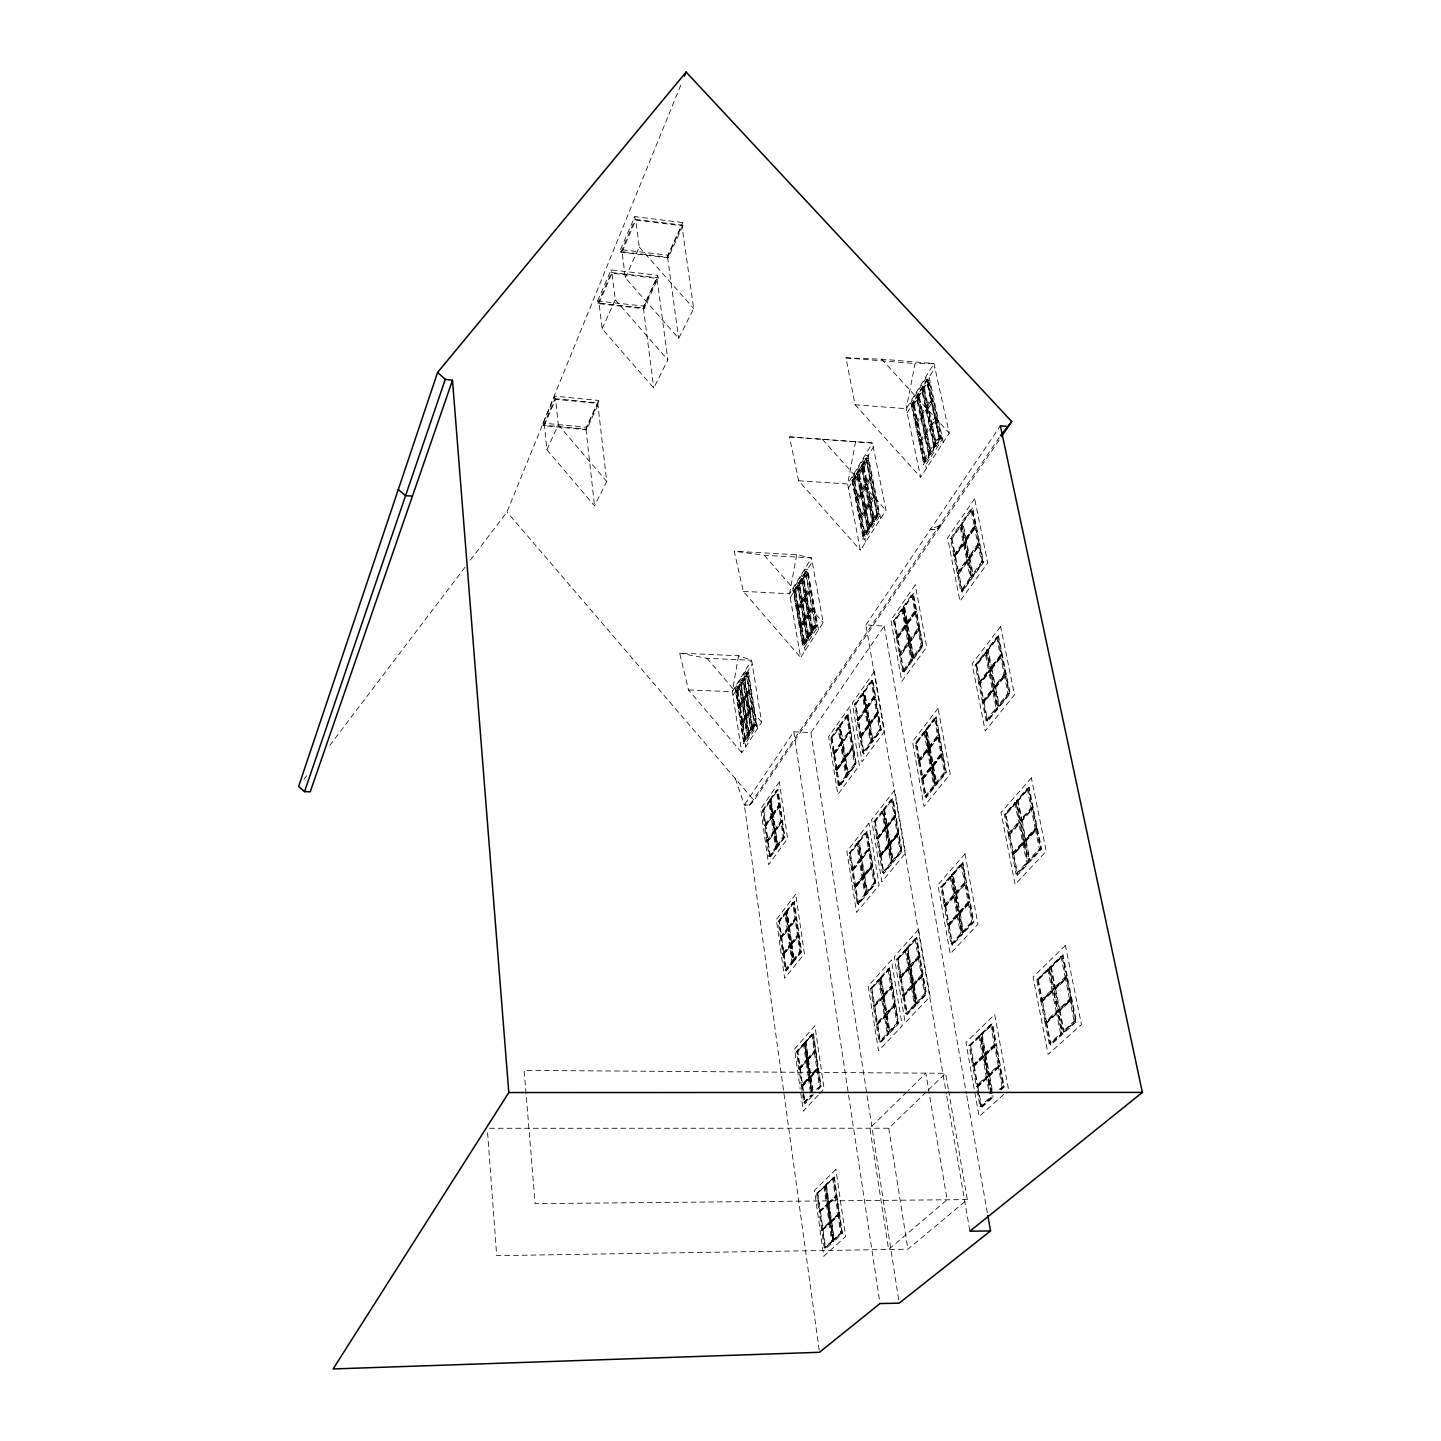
<?xml version="1.0" encoding="UTF-8"?>
<svg xmlns="http://www.w3.org/2000/svg" width="1441" height="1441" viewBox="0 0 1441 1441"><rect width="100%" height="100%" fill="white"/><g stroke="black" fill="none" stroke-linecap="round" stroke-linejoin="round"><path stroke-width="0.75" stroke-dasharray="5 3.75" d="M738.585 655.727L732.28 691.68L741.845 752.76L761.641 722.229L751.59 660.248L738.585 655.727L679.648 653.151L688.546 689.969L741.845 752.76M796.657 554.785L789.56 593.764L800.638 657.492L823.171 622.62L811.499 557.919L796.657 554.785L734.226 551.219L743.268 591.35L800.638 657.492M855.594 441.666L847.65 483.996L860.385 550.282L885.981 510.294L872.507 442.999L789.488 436.875L798.62 480.736L860.385 550.282M855.053 404.741L906.263 408.704L933.984 363.546L915.053 363.6L906.263 408.704L920.637 477.223L949.223 433.111L933.984 363.546L881.64 359.169L845.975 357.854L855.053 404.741L920.637 477.223M470.432 560.081L506.962 511.969L681.881 82.479M543.095 423.132L554.749 396.113L598.573 400.436L598.862 402.976L586.595 429.76L543.365 425.653L543.095 423.132L586.325 427.238L598.573 400.436M543.365 425.653L555.019 398.671L554.749 396.113M597.601 300.971L611.056 269.863L657.817 275.267L658.177 277.915L644.019 308.734L597.925 303.601L597.601 300.971L643.677 306.104L657.817 275.267M544.41 425.221L555.632 399.283L597.781 403.426L606.733 481.528L594.521 505.845L546.896 449.772L544.41 425.221L586.001 429.166L597.781 403.426M620.549 249.563L634.779 216.636L682.782 222.544L683.16 225.228L668.174 257.831L620.873 252.247L620.549 249.563L667.813 255.165L682.782 222.544M597.925 303.601L611.38 272.511L611.056 269.863M599.06 303.114L612.011 273.232L657.006 278.419L667.867 359.89L653.728 388.043L602.086 328.71L599.06 303.114L643.406 308.05L657.006 278.419M620.873 252.247L635.139 219.338L634.779 216.636M622.062 251.725L635.787 220.095L681.953 225.751L693.679 308.536L678.675 338.383L625.322 277.717L622.062 251.725L667.561 257.11L681.953 225.751M546.896 449.772L558.297 424.771L555.632 399.283M602.086 328.71L615.253 299.8L612.011 273.232M625.322 277.717L639.282 247.095L635.787 220.095M880.649 518.616L868.166 455.626L865.843 455.464L851.109 479.727L853.414 479.871L865.501 542.284M851.973 480.862L865.735 458.238L868.058 458.4L879.118 514.203L864.996 536.358L862.673 536.214L851.973 480.862L854.261 481.024L868.058 458.4M848.425 488.067L873.336 447.124M853.108 481.816L856.891 475.62L858.728 475.746L861.898 491.993L858.097 498.154L856.26 498.028L853.108 481.816L854.945 481.942L858.728 475.746M857.665 474.341L861.484 468.073L863.321 468.217L866.527 484.5L862.691 490.733L860.835 490.606L857.665 474.341L859.502 474.467L863.321 468.217M862.258 466.794L866.113 460.49L867.968 460.616L871.193 476.953L867.32 483.221L865.465 483.095L862.258 466.794L864.114 466.92L867.968 460.616M818.488 629.861L807.662 569.321L805.465 569.195L792.478 590.396L794.639 590.504L805.141 650.503M793.234 591.567L805.357 571.789L807.554 571.915L817.137 625.556L804.708 644.884L802.511 644.793L793.234 591.567L795.396 591.675L807.554 571.915M805.807 571.807L793.667 591.585L802.961 644.811L815.372 625.466M790.244 597.673L812.22 561.882M757.534 728.552L748.185 670.551L746.114 670.461L734.694 689.05L736.747 689.122L745.808 746.636M794.261 592.521L797.594 587.099L799.341 587.189L802.097 602.824L798.728 608.21L796.981 608.12L794.261 592.521L795.99 592.611L799.341 587.189M798.278 585.983L801.646 580.525L803.394 580.615L806.167 596.304L802.781 601.726L801.034 601.636L798.278 585.983L800.025 586.073L803.394 580.615M802.331 579.39L805.717 573.878L807.482 573.986L810.274 589.693L806.87 595.169L805.105 595.079L802.331 579.39L804.078 579.498L807.482 573.986M943.279 442.297L929.139 377.182L926.707 376.984L910.28 403.696L912.675 403.876L926.347 468.415M735.36 690.221L746.024 672.893L748.095 672.983L756.363 724.391L745.447 741.304L743.376 741.232L735.36 690.221L737.396 690.311L748.095 672.983M911.252 404.831L926.581 379.902L929.013 380.1L941.531 437.794L925.77 462.237L923.339 462.057L911.252 404.831L913.648 405.011L929.013 380.1M732.875 695.427L752.202 664.049M907.128 412.901L934.921 367.797M736.279 691.194L739.215 686.438L740.854 686.492L743.25 701.497L740.296 706.216L738.639 706.162L736.279 691.194L737.918 691.248L740.854 686.492M739.827 685.448L742.781 680.656L744.421 680.728L746.834 695.769L743.844 700.524L742.205 700.452L739.827 685.448L741.467 685.52L744.421 680.728M743.376 679.684L746.366 674.838L748.023 674.91L750.437 689.987L747.447 694.778L745.79 694.724L743.376 679.684L745.033 679.738L748.023 674.91M912.495 405.768L916.71 398.941L918.638 399.103L922.222 415.891L917.971 422.681L916.044 422.537L912.495 405.768L914.423 405.912L918.638 399.103M917.575 397.536L921.826 390.655L923.753 390.799L927.374 407.641L923.087 414.504L921.159 414.342L917.575 397.536L919.502 397.698L923.753 390.799M922.69 389.232L926.977 382.279L928.923 382.423L932.579 399.319L928.256 406.236L926.311 406.092L922.69 389.232L924.636 389.376L928.923 382.423M856.26 498.028L860.061 491.867L856.891 475.62M860.835 490.606L864.672 484.392L861.484 468.073M865.465 483.095L869.337 476.827L871.193 476.953M856.548 499.595L860.367 493.434L862.204 493.561L865.411 509.952L861.574 516.076L859.719 515.95L856.548 499.595L858.404 499.721L862.204 493.561M864.978 485.959L861.142 492.174L864.348 508.583L866.203 508.691L870.076 502.513L866.834 486.085L864.978 485.959L868.202 502.405L864.348 508.583M865.771 484.68L869.644 478.412L871.517 478.538L874.777 495.02L870.868 501.252L869.013 501.126L865.771 484.68L867.626 484.806L871.517 478.538M866.203 508.691L862.997 492.3L866.834 486.085M796.981 608.12L800.349 602.752L797.594 587.099M801.034 601.636L804.42 596.196L801.646 580.525M805.105 595.079L808.527 589.603L810.274 589.693M797.251 609.633L800.602 604.247L802.349 604.337L805.141 620.098L801.754 625.448L800.007 625.358L797.251 609.633L798.998 609.723L802.349 604.337M801.304 603.149L804.69 597.709L806.438 597.799L809.248 613.614L805.825 619L804.078 618.91L801.304 603.149L803.051 603.239L806.438 597.799M805.375 596.592L808.797 591.116L810.544 591.224L813.39 607.057L809.95 612.497L808.185 612.407L805.375 596.592L807.14 596.682L810.544 591.224M738.639 706.162L741.593 701.425L739.215 686.438M742.205 700.452L745.177 695.697L742.781 680.656M745.79 694.724L748.78 689.915L750.437 689.987M916.044 422.537L920.277 415.747L916.71 398.941M921.159 414.342L925.428 407.497L921.826 390.655M926.311 406.092L930.634 399.175L926.977 382.279M738.873 707.603L741.827 702.884L743.466 702.938L745.88 718.05L742.89 722.734L741.25 722.68L738.873 707.603L740.512 707.657L743.466 702.938M742.421 701.911L745.411 697.156L747.068 697.21L749.482 712.358L746.492 717.078L744.835 717.024L742.421 701.911L744.078 701.965L747.068 697.21M746.024 696.165L749.014 691.374L750.671 691.446L753.121 706.63L750.095 711.386L748.437 711.332L746.024 696.165L747.681 696.237L750.671 691.446M916.386 424.14L920.619 417.368L922.564 417.512L926.185 434.462L921.898 441.198L919.97 441.072L916.386 424.14L918.313 424.302L922.564 417.512M921.501 415.963L925.788 409.118L927.734 409.28L931.39 426.266L927.067 433.075L925.122 432.93L921.501 415.963L923.429 416.125L927.734 409.28M930.994 400.796L926.671 407.713L930.328 424.717L932.273 424.861L936.632 417.998L932.939 400.958L930.994 400.796L934.687 417.854L930.328 424.717M859.719 515.95L863.555 509.844L860.367 493.434M869.013 501.126L872.904 494.893L874.777 495.02M860.025 517.535L863.861 511.411L865.717 511.537L868.941 528.072L865.086 534.143L863.213 534.035L860.025 517.535L861.88 517.643L865.717 511.537M868.527 503.99L864.654 510.15L867.878 526.704L869.734 526.83L873.642 520.687L870.382 504.098L868.527 503.99L871.769 520.579L867.878 526.704M869.319 502.711L873.228 496.479L875.101 496.605L878.38 513.23L874.453 519.426L872.58 519.3L869.319 502.711L871.175 502.837L875.101 496.605M932.273 424.861L928.616 407.857L932.939 400.958M869.734 526.83L866.509 510.276L870.382 504.098M800.007 625.358L803.376 620.008L800.602 604.247M804.078 618.91L807.482 613.524L804.69 597.709M808.185 612.407L811.625 606.985L813.39 607.057M800.259 626.871L803.646 621.539L805.393 621.629L808.203 637.516L804.798 642.812L803.033 642.74L800.259 626.871L802.007 626.961L805.393 621.629M804.348 620.441L807.753 615.055L809.518 615.127L812.346 631.068L808.905 636.418L807.14 636.346L804.348 620.441L806.095 620.513L809.518 615.127M808.455 613.938L811.895 608.498L813.661 608.588L816.507 624.565L813.048 629.969L811.283 629.879L808.455 613.938L810.22 614.028L813.661 608.588M741.25 722.68L744.222 717.978L741.827 702.884M744.835 717.024L747.825 712.304L745.411 697.156M748.437 711.332L751.445 706.558L753.121 706.63M919.97 441.072L924.239 434.317L920.619 417.368M925.122 432.93L929.427 426.122L925.788 409.118M741.485 724.121L744.439 719.437L746.096 719.509L748.527 734.73L745.519 739.359L743.862 739.305L741.485 724.121L743.124 724.175L746.096 719.509M745.051 718.483L748.059 713.763L749.716 713.817L752.148 729.074L749.14 733.757L747.483 733.703L745.051 718.483L746.708 718.537L749.716 713.817M748.672 712.791L751.698 708.035L753.355 708.089L755.823 723.4L752.778 728.119L751.103 728.065L748.672 712.791L750.329 712.845L753.355 708.089M920.313 442.693L924.582 435.957L926.527 436.101L930.184 453.213L925.861 459.895L923.915 459.769L920.313 442.693L922.24 442.837L926.527 436.101M925.464 434.57L929.787 427.761L931.733 427.905L935.425 445.071L931.066 451.826L929.121 451.681L925.464 434.57L927.41 434.714L931.733 427.905M930.67 426.356L935.029 419.493L936.992 419.637L940.721 436.839L936.326 443.666L934.362 443.522L930.67 426.356L932.633 426.5L936.992 419.637M863.213 534.035L867.086 527.964L863.861 511.411M872.58 519.3L876.506 513.122L878.38 513.23M862.673 536.214L876.758 514.059L865.735 458.238M877.659 515.266L862.565 538.988L864.888 539.132L880.019 515.41L877.659 515.266L865.843 455.464M803.033 642.74L806.438 637.426L803.646 621.539M807.14 636.346L810.562 630.978L807.753 615.055M811.283 629.879L814.741 624.493L816.507 624.565M802.511 644.793L814.922 625.448L805.357 571.789M815.714 626.691L802.421 647.369L804.618 647.477L817.93 626.799L815.714 626.691L805.465 569.195M743.862 739.305L746.852 734.658L744.439 719.437M747.483 733.703L750.491 729.02L748.059 713.763M751.103 728.065L754.147 723.328L755.823 723.4M923.915 459.769L928.238 453.068L924.582 435.957M929.121 451.681L933.462 444.927L929.787 427.761M934.362 443.522L938.757 436.695L935.029 419.493M743.376 741.232L754.273 724.319L746.024 672.893M923.339 462.057L939.082 437.614L926.581 379.902M754.958 725.543L743.286 743.664L745.357 743.736L757.065 725.616L754.958 725.543L746.114 670.461M940.09 438.821L923.231 464.975L925.662 465.137L942.558 439.001L940.09 438.821L926.707 376.984M819.172 1350.055L744.349 804.943L793.757 731.776L810.923 732.64L884.216 626.096L865.897 624.926L946.377 1094.025M865.897 624.926L1000.36 425.797M735.45 778.788L744.349 804.943L749.518 805.087L999.225 437.452M999.189 439.955L753.931 800.548L749.482 805.141L744.349 804.943M762.469 810.4L768.846 801.178L770.124 801.232L772.25 816.128L765.819 825.261L764.559 825.225L762.469 810.4L763.73 810.454L770.124 801.232M769.926 799.611L776.411 790.244L777.69 790.298L779.869 805.267L773.331 814.561L772.07 814.507L769.926 799.611L771.205 799.665L777.69 790.298M893.456 621.035L901.778 608.985L903.201 609.075L906.155 625.394L897.761 637.354L896.338 637.264L893.456 621.035L894.861 621.125L903.201 609.075M903.201 606.931L911.703 594.647L913.144 594.755L916.152 611.146L907.596 623.341L906.155 623.251L903.201 606.931L904.624 607.021L913.144 594.755M950.52 538.52L959.796 525.118L961.291 525.226L964.641 542.104L955.293 555.415L953.798 555.307L950.52 538.52L951.997 538.646L961.291 525.226M961.597 523.84L951.42 538.538L961.922 592.269L972.333 577.877L961.381 522.831L970.838 509.159L972.333 509.285L975.773 526.253L966.227 539.835L964.731 539.709L974.26 526.127L970.838 509.159M770.773 799.647L777.906 789.182L784.877 837.095L777.636 847.11L770.791 799.449M966.227 539.835L962.876 522.957L972.333 509.285M764.559 825.225L770.971 816.074L768.846 801.178M772.07 814.507L778.59 805.213L776.411 790.244M896.338 637.264L904.732 625.286L901.778 608.985M906.155 623.251L914.711 611.056L911.703 594.647M953.798 555.307L963.146 541.978L959.796 525.118M772.34 816.777L765.91 825.927L768.035 840.842L766.756 840.805L764.649 825.873L771.079 816.723L772.34 816.777L774.483 831.781L767.693 841.49M779.959 805.933L773.439 815.228L775.582 830.232L774.321 830.178L772.16 815.174L778.68 805.879L779.959 805.933L782.157 821.01L775.258 830.881M906.299 626.115L897.887 638.075L900.805 654.43L899.382 654.34L896.464 637.985L904.858 626.024L906.299 626.115L909.271 642.542L900.463 655.115M916.278 611.885L907.722 624.079L910.712 640.525L909.271 640.434L906.299 623.971L914.855 611.777L916.278 611.885L919.322 628.42L910.352 641.227M964.786 542.843L955.437 556.154L958.733 573.086L957.256 572.978L953.942 556.046L963.29 542.735L964.786 542.843L968.154 559.847L958.391 573.788M974.404 526.884L964.876 540.465L966.371 540.573L975.917 526.992L974.404 526.884L977.863 543.996L968.262 557.487L969.757 557.595L966.371 540.573M765.405 825.243L771.818 816.11L769.692 801.214M772.916 814.543L779.437 805.249L777.275 790.28M897.293 637.318L905.687 625.358L902.732 609.057M907.11 623.323L915.665 611.128L912.657 594.719M954.789 555.379L964.137 542.068L960.787 525.19M965.722 539.799L975.269 526.199L971.846 509.231M765.495 825.909L771.926 816.759L774.069 831.763L766.864 841.454L768.972 856.494L770.251 856.53L776.753 847.542L774.592 832.448L773.313 832.394L775.474 847.488L768.972 856.494M773.006 815.21L779.545 805.915L781.724 820.992L774.411 830.845L776.573 845.957L777.852 846.011L784.462 836.879L782.247 821.676L780.968 821.64L783.165 836.825L776.573 845.957M897.419 638.039L905.813 626.078L908.785 642.506L899.508 655.061L902.444 671.542L903.867 671.632L912.387 659.834L909.397 643.28L907.956 643.19L910.964 659.762L902.444 671.542M907.254 624.043L915.81 611.849L918.854 628.384L909.397 641.155L912.405 657.744L913.846 657.835L922.528 645.82L919.466 629.141L918.025 629.051L921.069 645.73L912.405 657.744M954.933 556.118L964.281 542.807L967.668 559.81L957.4 573.716L960.733 590.792L962.228 590.882L971.72 577.751L968.316 560.603L966.803 560.495L970.207 577.643L960.733 590.792M965.884 540.537L975.413 526.956L978.871 544.068L968.406 558.243L969.919 558.351L979.52 544.86L978.007 544.752L981.501 562.008L971.828 575.409L973.341 575.517L983.014 562.134L979.52 544.86M830.736 737.936L837.96 727.687L839.274 727.759L832.051 737.99L834.501 753.355L833.186 753.283L830.736 737.936L832.051 737.99M839.653 785.759L837.185 770.178L844.498 760.091L843.165 760.037L835.852 770.124L838.338 785.705L839.653 785.759L847.02 775.762L839.184 725.94L846.533 715.529L847.848 715.601L850.406 731.109L842.679 742.115M863.429 693.517L855.846 704.271L858.44 719.87L857.089 719.798L854.513 704.199L862.078 693.445L863.429 693.517L866.077 709.206L858.115 720.536M872.435 680.764L864.726 691.698L867.374 707.387L866.005 707.315L863.375 691.626L871.085 680.674L872.435 680.764L875.137 696.525L867.032 708.053M831.619 737.972L839.509 726.588L847.488 775.96L839.419 786.93L831.601 737.81M855.396 704.235L863.681 692.31L872.129 742.511L863.663 754.021L855.378 704.091M864.276 691.662L872.688 679.54L881.334 730.029L872.706 741.755L864.24 691.536M846.533 715.529L849.055 731.037L841.67 741.394L843.003 741.449L840.499 726.012L847.848 715.601M766.756 840.805L773.223 831.727L771.079 816.723M774.321 830.178L780.878 820.956L778.68 805.879M899.382 654.34L907.83 642.452L904.858 626.024M909.271 640.434L917.881 628.33L914.855 611.777M957.256 572.978L966.659 559.738L963.29 542.735M969.415 558.315L979.376 544.104L975.917 526.992M770.251 856.53L768.125 841.508L774.592 832.448M777.852 846.011L775.69 830.899L782.247 821.676M903.867 671.632L900.931 655.151L909.397 643.28M913.846 657.835L910.838 641.245L919.466 629.141M962.228 590.882L958.895 573.824L968.316 560.603M833.186 753.283L840.445 743.124L837.96 727.687M857.089 719.798L864.708 709.134L862.078 693.445M866.005 707.315L873.768 696.453L871.085 680.674M835.744 769.44L843.057 759.353L844.39 759.407L837.077 769.494L835.744 769.44L833.294 753.967L841.328 743.16L838.842 727.741M859.827 736.207L867.482 725.634L864.834 709.819L866.185 709.891L868.851 725.688L861.16 736.279L859.827 736.207L857.215 720.482L865.627 709.17L862.979 693.499M868.797 723.832L876.596 713.061L873.894 697.156L875.245 697.228L877.965 713.133L870.148 723.904L868.797 723.832L866.131 708.017L874.669 696.507L871.985 680.728M834.159 754.003L841.76 743.178L840.445 743.124M837.077 769.494L834.609 754.021L841.868 743.862L840.553 743.808L843.057 759.353M845.633 757.696L843.111 742.133L850.514 731.794L849.181 731.74L851.739 747.375L844.3 757.624L845.633 757.696L853.072 747.429L850.514 731.794M861.16 736.279L858.548 720.554L866.185 709.891M870.148 723.904L867.482 708.089L875.245 697.228M769.818 856.512L776.321 847.524L774.159 832.43M777.42 845.993L784.03 836.861L781.815 821.658M903.399 671.596L911.919 659.816L908.911 643.244M913.36 657.798L922.042 645.784L918.98 629.123M961.723 590.846L971.216 577.715L967.812 560.567M972.837 575.481L982.51 562.08L979.015 544.824M851.847 748.059L844.408 758.326L845.741 758.38L853.18 748.131L851.847 748.059L854.423 763.82L846.948 773.997L848.281 774.051L855.774 763.874L853.18 748.131M859.935 736.909L867.608 726.318L868.959 726.39L871.643 742.313L863.916 752.814L862.565 752.742L859.935 736.909L861.286 736.981L868.959 726.39M868.905 724.535L876.722 713.763L878.091 713.835L880.829 729.848L872.958 740.53L871.589 740.458L868.905 724.535L870.274 724.589L878.091 713.835M836.627 769.476L843.94 759.389L841.436 743.844M845.183 757.678L852.622 747.411L850.064 731.776M860.709 736.261L868.401 725.67L865.735 709.873M869.698 723.868L877.515 713.097L874.795 697.21M836.735 770.16L844.048 760.073L846.569 775.744L839.22 785.741M845.291 758.362L852.748 748.113L855.324 763.856L847.83 774.033M860.835 736.945L868.509 726.372L871.193 742.295L863.465 752.796M869.824 724.571L877.623 713.799L880.361 729.83L872.507 740.512M838.338 785.705L845.687 775.69L843.165 760.037M862.565 752.742L870.274 742.241L867.608 726.318M871.589 740.458L879.442 729.776L876.722 713.763M304.033 779.275L306.735 775.708M329.737 745.411L465.029 567.214M786.12 912.964L779.455 921.628L781.652 937.19L780.356 937.154L778.158 921.592L784.823 912.928L786.12 912.964L788.353 928.616L781.328 937.875M794.009 902.678L787.236 911.487L789.488 927.157L788.191 927.121L785.939 911.451L792.712 902.642L794.009 902.678L796.297 918.439L789.164 927.842M925.41 731.812L916.656 743.214L919.718 760.38L918.259 760.308L915.197 743.142L923.951 731.74L925.41 731.812L928.544 749.068L919.358 761.118M935.857 718.248L926.905 729.866L930.039 747.14L928.58 747.068L925.446 729.794L934.38 718.176L935.857 718.248L939.046 735.612L929.697 747.879M986.527 652.341L976.746 665.076L980.222 682.872L978.709 682.782L975.233 664.967L984.996 652.251L986.527 652.341L990.075 670.263L979.88 683.628M986.851 650.936L976.115 664.895L987.283 721.941L998.253 708.36L986.653 650.089L996.632 637.102L998.181 637.192L1001.819 655.223L991.408 668.876M779.023 921.61L785.687 912.946L787.921 928.598L781.22 937.172M786.804 911.469L793.577 902.678L795.864 918.421L789.056 927.139M916.17 743.178L924.924 731.776L928.058 749.05L919.232 760.362M926.419 729.848L935.353 718.212L938.559 735.594L929.553 747.122M976.241 665.04L986.022 652.305L989.571 670.227L979.718 682.854M987.679 650.143L997.658 637.156L1001.297 655.187L991.246 668.084M996.632 637.102L1000.27 655.133L990.219 668.012L991.768 668.102L988.202 650.179L998.181 637.192M780.356 937.154L787.056 928.58L784.823 912.928M788.191 927.121L795 918.403L792.712 902.642M918.259 760.308L927.085 748.996L923.951 731.74M928.58 747.068L937.569 735.54L934.38 718.176M978.709 682.782L988.544 670.173L984.996 652.251M780.464 937.839L787.146 929.265L788.443 929.301L790.713 945.062L783.976 953.564L782.679 953.528L780.464 937.839L781.761 937.875L788.443 929.301M788.299 927.806L795.09 919.088L796.405 919.124L798.71 934.993L791.848 943.621L790.551 943.603L788.299 927.806L789.596 927.842L796.405 919.124M918.403 761.064L927.211 749.77L928.688 749.842L931.823 767.242L922.942 778.446L921.483 778.374L918.403 761.064L919.844 761.136L928.688 749.842M928.725 747.843L937.713 736.315L939.19 736.387L942.414 753.913L933.354 765.333L931.877 765.261L928.725 747.843L930.184 747.915L939.19 736.387M978.853 683.574L988.706 670.966L990.237 671.056L993.822 689.122L983.897 701.623L982.366 701.551L978.853 683.574L980.384 683.664L990.237 671.056M1000.432 655.925L990.381 668.804L991.912 668.894L1001.981 656.033L1000.432 655.925L1004.107 674.118L993.984 686.907L995.515 686.979L1005.656 674.208L1001.981 656.033M849.073 853.252L856.638 843.615L857.989 843.651L850.424 853.306L853 869.481L851.649 869.427L849.073 853.252L850.424 853.306M858.44 903.633L855.828 887.206L863.483 877.749L862.114 877.695L854.477 887.17L857.089 903.579L858.44 903.633L866.149 894.249L857.917 841.958L865.591 832.141L866.96 832.196L869.644 848.551L861.898 858.296L860.547 858.242L868.275 848.515L865.591 832.141M873.948 821.46L881.874 811.337L883.261 811.391L886.053 827.927L878.055 837.978L876.686 837.923L873.948 821.46L875.317 821.514L883.261 811.391M883.225 809.608L891.295 799.287L892.7 799.341L895.545 816.002L887.404 826.215L886.017 826.161L883.225 809.608L884.612 809.662L892.7 799.341M849.974 853.288L858.242 842.481L866.635 894.537L858.188 904.804L849.956 853.054M858.818 841.994L867.212 831.007L875.804 883.387L867.212 893.852L858.782 841.76M874.867 821.496L883.531 810.166L892.447 863.159L883.567 873.948L874.831 821.28M884.162 809.644L892.97 798.116L902.084 851.433L893.042 862.438L884.108 809.428M861.898 858.296L859.268 842.012L866.96 832.196M782.679 953.528L789.398 945.044L787.146 929.265M790.551 943.603L797.395 934.957L795.09 919.088M921.483 778.374L930.364 767.17L927.211 749.77M931.877 765.261L940.919 753.841L937.713 736.315M982.366 701.551L992.291 689.032L988.706 670.966M782.769 954.23L789.506 945.728L790.803 945.764L793.072 961.651L786.3 970.045L785.003 970.027L782.769 954.23L784.066 954.248L790.803 945.764M790.641 944.287L797.503 935.659L798.8 935.695L801.124 951.672L794.225 960.21L792.928 960.192L790.641 944.287L791.956 944.323L798.8 935.695M921.61 779.149L930.508 767.945L931.967 768.017L935.155 785.561L926.185 796.657L924.726 796.603L921.61 779.149L923.069 779.203L931.967 768.017M932.021 766.036L941.063 754.616L942.558 754.688L945.8 772.358L936.668 783.67L935.191 783.598L932.021 766.036L933.48 766.108L942.558 754.688M982.528 702.343L992.453 689.825L993.984 689.915L997.604 708.143L987.607 720.554L986.058 720.464L982.528 702.343L984.059 702.433L993.984 689.915M1004.269 674.928L994.128 687.699L995.677 687.789L1005.818 675.018L1004.269 674.928L1007.961 693.283L997.766 705.946L999.315 706.036L1009.529 693.373L1005.818 675.018M783.544 953.546L790.28 945.062L788.011 929.301M791.415 943.621L798.26 934.975L795.972 919.124M922.456 778.428L931.336 767.224L928.184 749.806M932.849 765.315L941.91 753.895L938.685 736.369M983.392 701.605L993.317 689.086L989.733 671.02M995.01 686.961L1005.134 674.19L1001.459 655.997M783.634 954.248L790.37 945.764L792.64 961.633L785.867 970.045M791.523 944.305L798.368 935.677L800.692 951.654L793.793 960.21M922.582 779.185L931.48 767.981L934.651 785.543L925.698 796.639M932.993 766.09L942.054 754.67L945.314 772.34L936.182 783.652M983.537 702.397L993.479 689.897L997.082 708.125L987.085 720.518M995.173 687.753L1005.296 675L1009.006 693.337L998.793 706M851.649 869.427L859.25 859.863L856.638 843.615M876.686 837.923L884.666 827.873L881.874 811.337M886.017 826.161L894.14 815.948L891.295 799.287M854.369 886.449L862.006 876.975L863.375 877.011L855.72 886.485L854.369 886.449L851.775 870.148L860.151 859.899L857.539 843.633M879.55 855.234L887.584 845.291L884.792 828.611L886.179 828.665L888.971 845.345L880.937 855.288L879.55 855.234L876.794 838.644L885.585 827.909L882.811 811.373M888.953 843.597L897.131 833.456L894.267 816.687L895.672 816.741L898.536 833.51L890.34 843.651L888.953 843.597L886.143 826.9L895.077 815.984L892.231 799.323M853 869.481L860.601 859.917L859.25 859.863M852.676 870.184L860.277 860.619L862.907 877.011L855.27 886.467M861.556 858.998L869.301 849.271L872.003 865.753L864.222 875.389M877.713 838.68L885.711 828.647L888.521 845.327L880.469 855.27M887.062 826.936L895.203 816.723L898.067 833.492L889.89 843.633M855.72 886.485L853.126 870.184L860.727 860.637L859.358 860.583L862.006 876.975M864.672 875.408L862.024 859.016L869.752 849.289L868.383 849.235L871.085 865.717L863.303 875.371L864.672 875.408L872.453 865.771L869.752 849.289M880.937 855.288L878.181 838.698L886.179 828.665M890.34 843.651L887.53 826.954L895.672 816.741M785.003 970.027L791.775 961.615L789.506 945.728M792.928 960.192L799.809 951.636L797.503 935.659M924.726 796.603L933.678 785.489L930.508 767.945M935.191 783.598L944.305 772.286L941.063 754.616M986.058 720.464L996.055 708.053L992.453 689.825M871.211 866.455L863.429 876.092L864.78 876.128L872.58 866.509L871.211 866.455L873.93 883.081L866.095 892.609L867.464 892.663L875.299 883.117L872.58 866.509M879.676 855.972L887.71 846.029L889.097 846.083L891.925 862.889L883.837 872.742L882.45 872.688L879.676 855.972L881.063 856.026L889.097 846.083M889.079 844.336L897.257 834.213L898.662 834.267L901.544 851.181L893.312 861.214L891.907 861.16L889.079 844.336L890.466 844.39L898.662 834.267M855.378 887.188L863.033 877.731L865.699 894.231L857.989 903.615M864.33 876.11L872.129 866.491L874.849 883.099L866.996 892.645M880.595 856.008L888.629 846.065L891.457 862.871L883.369 872.724M889.998 844.372L898.193 834.249L901.075 851.163L892.844 861.196M857.089 903.579L864.78 894.213L862.114 877.695M882.45 872.688L890.538 862.835L887.71 846.029M891.907 861.16L900.139 851.127L897.257 834.213M804.817 1043.644L797.828 1051.606L800.169 1068.069L798.836 1068.069L796.513 1051.588L803.484 1043.644L804.817 1043.644L807.194 1060.216L799.827 1068.808M813.12 1034.206L806.005 1042.293L808.383 1058.883L807.05 1058.865L804.672 1042.293L811.769 1034.188L813.12 1034.206L815.534 1050.885L808.041 1059.603M951.6 876.506L942.324 887.062L945.602 905.38L944.107 905.326L940.829 887.008L950.105 876.452L951.6 876.506L954.933 894.933L945.242 906.173M962.642 863.934L953.185 874.705L956.536 893.15L955.023 893.096L951.672 874.651L961.129 863.88L962.642 863.934L966.064 882.486L956.176 893.942M1016.391 802.727L1005.998 814.561L1009.727 833.619L1008.16 833.564L1004.431 814.489L1014.806 802.655L1016.391 802.727L1020.192 821.91L1009.366 834.447M1016.716 801.304L1005.332 814.273L1017.292 875.389L1028.946 862.835L1016.571 800.638L1027.181 788.551L1028.766 788.623L1032.675 807.969L1021.615 820.758M797.395 1051.606L804.384 1043.644L806.744 1060.216L798.944 1068.79L801.286 1085.397L802.619 1085.397L809.68 1077.634L807.302 1060.954L805.969 1060.936L808.347 1077.634L801.286 1085.397M805.573 1042.293L812.67 1034.206L815.084 1050.885L807.158 1059.603L809.554 1076.301L810.887 1076.319L818.074 1068.411L815.642 1051.624L814.291 1051.606L816.741 1068.411L809.554 1076.301M941.838 887.044L951.096 876.488L954.428 894.915L944.251 906.137L947.53 924.618L949.043 924.654L958.445 914.333L955.077 895.744L953.582 895.69L956.932 914.278L947.53 924.618M952.681 874.687L962.138 863.916L965.542 882.468L955.167 893.924L958.535 912.531L960.048 912.567L969.649 902.03L966.209 883.315L964.695 883.261L968.118 901.976L958.535 912.531M1005.476 814.525L1015.869 802.709L1019.67 821.892L1008.322 834.411L1012.086 853.648L1013.653 853.72L1024.209 842.138L1020.372 822.757L1018.787 822.703L1022.624 842.066L1012.086 853.648M1017.634 800.692L1028.226 788.605L1032.134 807.933L1020.57 820.704L1022.155 820.776L1032.837 808.815L1036.781 828.323L1026.01 840.157L1024.425 840.103L1035.178 828.269L1036.781 828.323M1016.571 800.638L1018.157 800.71L1028.766 788.623M798.836 1068.069L805.861 1060.198L807.194 1060.216M807.05 1058.865L814.201 1050.867L815.534 1050.885M944.107 905.326L953.438 894.879L954.933 894.933M955.023 893.096L964.533 882.432L966.064 882.486M1008.16 833.564L1018.607 821.856L1020.192 821.91M1032.675 807.969L1031.072 807.897L1020.39 819.857L1021.975 819.911L1018.157 800.71M870.598 988.49L878.542 979.592L879.929 979.61L871.967 988.508L870.598 988.49L873.318 1005.656L874.705 1005.674L882.721 996.884L881.316 996.866L873.318 1005.656M874.363 1006.43L882.378 997.64L885.188 1015.04L876.326 1024.479L879.1 1041.915L880.487 1041.933L888.593 1033.341L879.893 978.079L887.98 969.018L889.385 969.054L892.231 986.437L884.072 995.389L882.685 995.353L890.826 986.401L892.231 986.437M896.788 959.166L905.146 949.817L906.551 949.835L909.523 967.433L901.093 976.692L899.688 976.656L896.788 959.166L898.193 959.202L906.551 949.835M906.569 948.214L915.071 938.685L916.512 938.721L919.538 956.446L910.946 965.866L909.523 965.83L906.569 948.214L907.992 948.25L916.512 938.721M871.517 988.508L879.46 979.61L882.252 996.866L873.444 1006.412L876.2 1023.704L877.587 1023.722L885.639 1015.04L884.252 1015.022L876.2 1023.704M880.811 978.097L888.917 969.036L891.763 986.419L882.811 996.127L884.198 996.145L892.357 987.193L895.221 1004.719L887.026 1013.563L885.621 1013.545L893.816 1004.701L895.221 1004.719M897.725 959.184L906.083 949.835L909.037 967.433L899.814 977.43L902.732 995.065L904.155 995.101L912.639 985.95L909.649 968.226L908.226 968.19L911.198 985.932L902.732 995.065M907.506 948.232L916.026 938.703L919.052 956.428L909.667 966.623L912.639 984.365L914.08 984.401L922.726 975.089L919.664 957.22L918.223 957.184L921.285 975.053L912.639 984.365M879.893 978.079L881.28 978.097L889.385 969.054M798.944 1068.79L800.277 1068.808L807.302 1060.954M807.158 1059.603L808.491 1059.621L815.642 1051.624M944.251 906.137L945.746 906.191L955.077 895.744M955.167 893.924L956.68 893.96L966.209 883.315M1008.322 834.411L1009.889 834.465L1020.372 822.757M899.688 976.656L908.1 967.415L909.523 967.433M909.523 965.83L918.097 956.41L919.538 956.446M803.754 1102.851L810.851 1095.178L812.202 1095.178L803.754 1102.851L801.394 1086.118L808.455 1078.372L809.788 1078.372L811.895 1093.089M811.463 1089.666L809.662 1077.039L816.849 1069.15L818.182 1069.168L820.65 1086.082L817.749 1089.198M947.674 925.428L957.076 915.107L958.589 915.143L961.994 933.894L952.519 944.107L951.006 944.071L947.674 925.428L949.187 925.482L958.589 915.143M958.679 913.342L968.28 902.805L969.811 902.859L973.269 921.736L963.597 932.147L962.084 932.111L958.679 913.342L960.21 913.396L969.811 902.859M1012.248 854.513L1022.786 842.931L1024.389 842.985L1028.262 862.529L1017.634 873.985L1016.049 873.93L1012.248 854.513L1013.834 854.567L1024.389 842.985M1036.962 829.187L1035.358 829.133L1024.587 840.95L1026.172 841.022L1036.962 829.187L1040.942 848.893L1030.081 860.583L1028.478 860.529L1039.321 848.821L1040.942 848.893M802.169 1085.397L809.248 1077.634L806.852 1060.954M810.436 1076.319L817.641 1068.411L815.192 1051.624M883.729 996.145L891.889 987.193L894.753 1004.719L885.747 1014.32L887.134 1014.338L895.347 1005.494L898.247 1023.146L889.98 1031.882L888.575 1031.864L896.824 1023.128L898.247 1023.146M900.751 977.448L909.181 968.208L912.153 985.95L902.859 995.857L905.813 1013.617L907.236 1013.653L915.774 1004.611L912.765 986.743L911.342 986.707L914.333 1004.593L905.813 1013.617M910.604 966.641L919.196 957.22L922.24 975.071L912.783 985.158L915.792 1003.062L917.233 1003.08L925.933 993.876L922.852 975.881L921.411 975.845L924.492 993.858L915.792 1003.062M948.538 924.636L957.941 914.315L954.59 895.726M959.544 912.549L969.145 902.012L965.704 883.297M1013.131 853.702L1023.686 842.12L1019.832 822.739M1025.488 840.139L1036.241 828.305L1032.314 808.797M802.277 1086.136L809.338 1078.372L810.851 1088.874M810.544 1077.057L817.749 1069.168L820.199 1086.082L817.299 1089.198M873.444 1006.412L874.831 1006.43L882.829 997.64L881.442 997.622L884.252 1015.022M899.814 977.43L901.219 977.466L909.649 968.226M909.667 966.623L911.09 966.641L919.664 957.22M948.682 925.464L958.085 915.143L961.489 933.876L952.015 944.089M959.688 913.378L969.289 902.841L972.765 921.718L963.092 932.147M1013.311 854.549L1023.849 842.967L1027.721 862.511L1017.094 873.966M1025.65 841.004L1036.421 829.169L1040.402 848.857L1029.54 860.565M801.394 1086.118L802.727 1086.136L809.788 1078.372M809.662 1077.039L810.995 1077.057L818.182 1069.168M816.399 1089.198L820.65 1086.082M951.006 944.071L960.463 933.858L961.994 933.894M962.084 932.111L971.738 921.7L973.269 921.736M1016.049 873.93L1026.658 862.475L1028.262 862.529M804.636 1102.851L811.751 1095.178M877.245 1024.497L885.296 1015.815L888.124 1033.341L880.019 1041.915M886.683 1014.338L894.879 1005.494L897.779 1023.146L889.511 1031.882M903.813 995.875L912.297 986.725L915.305 1004.611L906.767 1013.635M913.738 985.176L922.366 975.863L925.446 993.876L916.746 1003.08M876.326 1024.479L877.713 1024.497L885.765 1015.815L884.378 1015.797L887.188 1033.341L879.1 1041.915M902.859 995.857L904.282 995.875L912.765 986.743M912.783 985.158L914.206 985.176L922.852 975.881M812.652 1095.556L804.853 1103.95L797.395 1051.264L805.051 1042.545L812.328 1093.359M818.47 1089.306L821.1 1086.46L813.354 1033.089L805.573 1041.951L813.174 1094.998M818.164 1095.232L803.321 1111.137L800.512 1091.179M819.659 1093.647L824.108 1088.874L814.904 1025.758L794.567 1049.03L800.187 1088.964M749.518 805.087L754.003 800.439L506.962 511.969M941.603 524.614L936.578 529.676L930.49 529.279L941.513 524.758L936.524 529.748L930.49 529.279M906.659 1092.044L869.896 1128.213L888.611 1249.491L947.115 1199.777L925.842 1073.167L908.262 1090.459M816.561 1193.562L825.261 1186.429L827.782 1204.01L820.379 1211.034L819.028 1211.052L816.561 1193.562L825.261 1186.429M825.135 1185.223L833.997 1177.963L836.555 1195.688L829.043 1202.821L827.656 1202.839L825.135 1185.223L833.997 1177.963M969.072 1045.518L978.907 1035.971L980.456 1035.989L984.041 1055.731L974.116 1065.151L972.567 1065.133L969.072 1045.518L970.622 1045.536L980.456 1035.989M980.582 1034.332L990.633 1024.587L992.201 1024.605L995.857 1044.527L985.734 1054.128L984.167 1054.11L980.582 1034.332L982.15 1034.35L992.201 1024.605M1036.727 979.844L1047.805 969.109L1049.426 969.127L1053.533 989.787L1042.365 1000.396L1040.744 1000.36L1036.727 979.844L1038.349 979.88L1049.426 969.127M1049.787 967.704L1037.646 979.484L1050.507 1045.247L1062.954 1033.972L1049.678 967.271L1060.99 956.284L1062.647 956.32L1066.844 977.16L1055.442 987.986L1053.803 987.95L1065.187 977.124L1066.844 977.16M817.461 1193.544L824.81 1186.429L827.314 1204.028L819.136 1211.827L821.622 1229.443L830.43 1222.526L827.891 1204.802L826.522 1204.802L829.061 1222.544L821.622 1229.443M826.053 1185.223L833.528 1177.963L836.104 1195.688L827.782 1203.613L830.322 1221.356L839.274 1214.313L836.681 1196.462L835.294 1196.48L837.887 1214.331L830.322 1221.356M970.099 1045.518L979.952 1035.971L983.519 1055.731L972.729 1066.016L976.259 1085.812L977.809 1085.812L987.805 1076.535L984.203 1056.613L982.636 1056.595L986.238 1076.535L976.259 1085.812M981.627 1034.35L991.678 1024.605L995.335 1044.509L984.329 1054.992L987.95 1074.95L989.517 1074.968L999.712 1065.493L996.019 1045.409L994.452 1045.391L998.145 1065.475L987.95 1074.95M1037.808 979.862L1048.886 969.127L1052.993 989.787L1040.924 1001.279L1044.959 1021.975L1046.598 1022.011L1057.856 1011.564L1053.713 990.706L1052.074 990.688L1056.217 1011.546L1044.959 1021.975M1050.777 967.289L1062.089 956.32L1066.304 977.142L1053.983 988.868L1055.623 988.904L1067.024 978.079L1071.275 999.117L1059.765 1009.781L1058.126 1009.763L1069.618 999.081L1071.275 999.117M1049.678 967.271L1051.318 967.307L1062.647 956.32M489.526 1128.285L888.755 1128.213L926.653 1091.594M928.22 1090.08L945.584 1073.293L948.268 1088.802M819.028 1211.052L827.782 1204.01M827.656 1202.839L836.555 1195.688M972.567 1065.133L982.492 1055.713L984.041 1055.731M984.167 1054.11L994.29 1044.509L995.857 1044.527M1040.744 1000.36L1051.894 989.769L1053.533 989.787M820.037 1211.809L827.44 1204.802L829.962 1222.526L821.73 1230.218L824.234 1247.978L833.096 1241.169L830.538 1223.301L829.169 1223.319L831.709 1241.187L824.234 1247.978M828.683 1203.613L836.212 1196.462L838.806 1214.331L830.43 1222.148L832.988 1240.035L841.994 1233.1L839.383 1215.105L837.996 1215.123L840.607 1233.118L832.988 1240.035M973.756 1066.016L983.681 1056.613L987.283 1076.535L976.404 1086.676L979.97 1106.652L981.519 1106.67L991.606 1097.538L990.039 1097.52L979.97 1106.652M985.374 1055.01L995.497 1045.391L999.189 1065.493L988.112 1075.833L990.651 1089.936M1042.005 1001.297L1053.173 990.706L1057.316 1011.564L1045.139 1022.894L1049.228 1043.806L1050.867 1043.824L1062.215 1033.539L1058.036 1012.483L1056.397 1012.465L1060.576 1033.521L1049.228 1043.806M1055.064 988.886L1066.484 978.079L1070.735 999.099L1058.306 1010.681L1059.964 1010.717L1071.474 1000.036L1075.761 1021.273L1064.16 1031.792L1062.503 1031.774L1074.085 1021.255L1075.761 1021.273M819.136 1211.827L827.891 1204.802M827.782 1203.613L836.681 1196.462M972.729 1066.016L974.278 1066.016L984.203 1056.613M984.329 1054.992L985.896 1055.01L996.019 1045.409M1040.924 1001.279L1042.545 1001.297L1053.713 990.706M822.631 1230.218L830.088 1223.319L832.628 1241.169L825.153 1247.96M831.349 1222.13L838.932 1215.105L841.526 1233.1L833.907 1240.017M977.448 1086.694L987.445 1077.418L989.625 1089.486M989.156 1075.833L999.352 1066.376L1003.08 1086.64L1000.144 1089.306M1046.238 1022.912L1057.496 1012.483L1061.675 1033.539L1050.327 1043.824M1059.405 1010.699L1070.915 1000.036L1075.202 1021.255L1063.602 1031.774M821.73 1230.218L830.538 1223.301M830.43 1222.148L839.383 1215.105M976.404 1086.676L977.971 1086.694L987.968 1077.418L990.868 1093.503M988.112 1075.833L989.661 1075.851L999.874 1066.376L1003.602 1086.658L1000.666 1089.306M1045.139 1022.894L1046.778 1022.93L1058.036 1012.483M999.099 1089.306L1003.602 1086.658M981.015 1106.652L991.084 1097.52L989.985 1091.503M992.255 1097.97L981.195 1107.985L969.991 1045.121L980.781 1034.656L991.462 1093.611M1001.045 1090.008L1004.269 1087.09L992.525 1023.254L981.501 1033.954L992.993 1097.303M1003.711 1094.421L979.105 1116.559L965.956 1042.491L994.668 1014.482L1008.628 1090.008M487.598 1132.752L496.695 1255.651L907.902 1249.185L967.325 1199.578L948.646 1091.017M831.709 1241.187L833.096 1241.169M840.607 1233.118L841.994 1233.1M837.887 1214.331L839.274 1214.313M829.061 1222.544L830.43 1222.526M967.325 1199.578L535.151 1203.649L524.128 1070.393L945.584 1073.293M991.75 1095.971L993.317 1095.971M986.238 1076.535L987.805 1076.535M987.968 1077.418L986.401 1077.418L989.301 1093.503M808.347 1077.634L809.68 1077.634M998.145 1065.475L999.712 1065.493M999.874 1066.376L998.307 1066.376L1002.035 1086.64M816.741 1068.411L818.074 1068.411M796.513 1051.588L797.828 1051.606M1060.576 1033.521L1062.215 1033.539M887.188 1033.341L888.593 1033.341M804.672 1042.293L806.005 1042.293M895.347 1005.494L893.942 1005.476L896.824 1023.128M1056.217 1011.546L1057.856 1011.564M924.492 993.858L925.933 993.876M1071.474 1000.036L1069.816 1000.018L1074.085 1021.255M914.333 1004.593L915.774 1004.611M911.198 985.932L912.639 985.95M892.357 987.193L890.952 987.175L893.816 1004.701M921.285 975.053L922.726 975.089M1067.024 978.079L1065.385 978.043L1069.618 999.081M799.809 951.636L801.124 951.672M791.775 961.615L793.072 961.651M789.398 945.044L790.713 945.062M787.056 928.58L788.353 928.616M797.395 934.957L798.71 934.993M785.939 911.451L787.236 911.487M795 918.403L796.297 918.439M778.158 921.592L779.455 921.628M956.932 914.278L958.445 914.333M854.477 887.17L855.828 887.206M864.78 894.213L866.149 894.249M968.118 901.976L969.649 902.03M873.93 883.081L875.299 883.117M940.829 887.008L942.324 887.062M746.852 734.658L748.527 734.73M890.538 862.835L891.925 862.889M871.085 865.717L872.453 865.771M851.775 870.148L853.126 870.184M951.672 874.651L953.185 874.705M744.222 717.978L745.88 718.05M754.273 724.319L756.363 724.391M750.491 729.02L752.148 729.074M868.275 848.515L869.644 848.551M900.139 851.127L901.544 851.181M775.474 847.488L776.753 847.542M862.024 859.016L860.655 858.962L869.175 848.551L866.509 832.178M747.825 712.304L749.482 712.358M773.223 831.727L774.483 831.781M1022.624 842.066L1024.209 842.138M876.794 838.644L878.181 838.698M783.165 836.825L784.462 836.879M857.917 841.958L859.268 842.012M887.584 845.291L888.971 845.345M766.864 841.454L768.125 841.508M688.546 689.969L732.28 691.68L751.59 660.248L706.991 658.321L679.648 653.151M745.177 695.697L746.834 695.769M741.593 701.425L743.25 701.497M780.878 820.956L782.157 821.01M886.143 826.9L887.53 826.954M884.666 827.873L886.053 827.927M764.649 825.873L765.91 825.927M897.131 833.456L898.536 833.51M774.411 830.845L775.69 830.899M778.59 805.213L779.869 805.267M1004.431 814.489L1005.998 814.561M894.14 815.948L895.545 816.002M772.16 815.174L773.439 815.228M770.971 816.074L772.25 816.128M1032.837 808.815L1031.252 808.743L1035.178 828.269M933.678 785.489L935.155 785.561M835.852 770.124L837.185 770.178M845.687 775.69L847.02 775.762M810.562 630.978L812.346 631.068M806.438 637.426L808.203 637.516M930.364 767.17L931.823 767.242M854.423 763.82L855.774 763.874M944.305 772.286L945.8 772.358M803.376 620.008L805.141 620.098M814.922 625.448L817.137 625.556M843.111 742.133L841.778 742.079L849.956 731.091L847.416 715.565M927.085 748.996L928.544 749.068M851.739 747.375L853.072 747.429M940.919 753.841L942.414 753.913M833.294 753.967L834.609 754.021M807.482 613.524L809.248 613.614M849.055 731.037L850.406 731.109M937.569 735.54L939.046 735.612M915.197 743.142L916.656 743.214M870.274 742.241L871.643 742.313M743.268 591.35L789.56 593.764L811.499 557.919L764.252 555.235L734.226 551.219M804.42 596.196L806.167 596.304M800.349 602.752L802.097 602.824M857.215 720.482L858.548 720.554M867.482 725.634L868.851 725.688M925.446 729.794L926.905 729.866M839.184 725.94L840.499 726.012M879.442 729.776L880.829 729.848M854.513 704.199L855.846 704.271M866.131 708.017L867.482 708.089M864.708 709.134L866.077 709.206M876.596 713.061L877.965 713.133M863.375 691.626L864.726 691.698M873.768 696.453L875.137 696.525M996.055 708.053L997.604 708.143M992.291 689.032L993.822 689.122M1007.961 693.283L1009.529 693.373M1004.107 674.118L1005.656 674.208M899.508 655.061L900.931 655.151M910.964 659.762L912.387 659.834M975.233 664.967L976.746 665.076M988.544 670.173L990.075 670.263M871.769 520.579L873.642 520.687M867.086 527.964L868.941 528.072M909.397 641.155L910.838 641.245M907.83 642.452L909.271 642.542M921.069 645.73L922.528 645.82M986.653 650.089L988.202 650.179M1000.27 655.133L1001.819 655.223M863.555 509.844L866.509 510.276M876.758 514.059L879.118 514.203M917.881 628.33L919.322 628.42M896.464 637.985L897.887 638.075M868.202 502.405L870.076 502.513M906.299 623.971L907.722 624.079M904.732 625.286L906.155 625.394M864.672 484.392L866.527 484.5M798.62 480.736L847.65 483.996L872.507 442.999L789.488 436.875M860.061 491.867L862.997 492.3M914.711 611.056L916.152 611.146M928.238 453.068L930.184 453.213M957.4 573.716L958.895 573.824M970.207 577.643L971.72 577.751M924.239 434.317L926.185 434.462M938.757 436.695L940.721 436.839M939.082 437.614L941.531 437.794M933.462 444.927L935.425 445.071M953.942 556.046L955.437 556.154M966.659 559.738L968.154 559.847M981.501 562.008L983.014 562.134M929.427 426.122L931.39 426.266M963.146 541.978L964.641 542.104M977.863 543.996L979.376 544.104M920.277 415.747L922.222 415.891M934.687 417.854L936.632 417.998M930.634 399.175L932.579 399.319M925.428 407.497L928.616 407.857M961.381 522.831L962.876 522.957M974.26 526.127L975.773 526.253M845.975 357.854L915.053 363.6M555.019 398.671L598.862 402.976M611.38 272.511L658.177 277.915M635.139 219.338L683.16 225.228M881.64 359.169L949.223 433.111M822.433 439.379L885.981 510.294M639.282 247.095L693.679 308.536M615.253 299.8L667.867 359.89M764.252 555.235L823.171 622.62M706.991 658.321L761.641 722.229M558.297 424.771L606.733 481.528M924.636 389.376L928.256 406.236M932.633 426.5L936.326 443.666M919.502 397.698L923.087 414.504M923.429 416.125L927.067 433.075M927.41 434.714L931.066 451.826M914.423 405.912L917.971 422.681M918.313 424.302L921.898 441.198M922.24 442.837L925.861 459.895M913.648 405.011L925.77 462.237M1027.181 788.551L1031.072 807.897M1035.358 829.133L1039.321 848.821M1060.99 956.284L1065.187 977.124M969.919 558.351L973.341 575.517M991.912 668.894L995.515 686.979M995.677 687.789L999.315 706.036M1022.155 820.776L1026.01 840.157M1026.172 841.022L1030.081 860.583M1051.318 967.307L1055.442 987.986M1055.623 988.904L1059.765 1009.781M1059.964 1010.717L1064.16 1031.792M1014.806 802.655L1018.607 821.856M1022.786 842.931L1026.658 862.475M1047.805 969.109L1051.894 989.769M864.114 466.92L867.32 483.221M867.626 484.806L870.868 501.252M871.175 502.837L874.453 519.426M951.997 538.646L955.293 555.415M980.384 683.664L983.897 701.623M984.059 702.433L987.607 720.554M1009.889 834.465L1013.653 853.72M1013.834 854.567L1017.634 873.985M1038.349 979.88L1042.365 1000.396M1042.545 1001.297L1046.598 1022.011M1046.778 1022.93L1050.867 1043.824M859.502 474.467L862.691 490.733M854.945 481.942L858.097 498.154M858.404 499.721L861.574 516.076M861.88 517.643L865.086 534.143M854.261 481.024L864.996 536.358M961.129 863.88L964.533 882.432M968.28 902.805L971.738 921.7M990.633 1024.587L994.29 1044.509M904.624 607.021L907.596 623.341M930.184 747.915L933.354 765.333M933.48 766.108L936.668 783.67M956.68 893.96L960.048 912.567M960.21 913.396L963.597 932.147M982.15 1034.35L985.734 1054.128M985.896 1055.01L989.517 1074.968M989.661 1075.851L992.219 1089.936M950.105 876.452L953.438 894.879M957.076 915.107L960.463 933.858M978.907 1035.971L982.492 1055.713M894.861 621.125L897.761 637.354M919.844 761.136L922.942 778.446M923.069 779.203L926.185 796.657M945.746 906.191L949.043 924.654M949.187 925.482L952.519 944.107M970.622 1045.536L974.116 1065.151M974.278 1066.016L977.809 1085.812M977.971 1086.694L981.519 1106.67M804.078 579.498L806.87 595.169M807.14 596.682L809.95 612.497M810.22 614.028L813.048 629.969M884.216 626.096L966.389 1093.575M966.785 1095.79L987.409 1213.214M800.025 586.073L802.781 601.726M803.051 603.239L805.825 619M806.095 620.513L808.905 636.418M795.99 592.611L798.728 608.21M798.998 609.723L801.754 625.448M802.007 626.961L804.798 642.812M795.396 591.675L804.708 644.884M946.755 1096.241L969.901 1231.208M915.071 938.685L918.097 956.41M870.274 724.589L872.958 740.53M884.612 809.662L887.404 826.215M890.466 844.39L893.312 861.214M907.992 948.25L910.946 965.866M911.09 966.641L914.08 984.401M914.206 985.176L917.233 1003.08M905.146 949.817L908.1 967.415M861.286 736.981L863.916 752.814M875.317 821.514L878.055 837.978M881.063 856.026L883.837 872.742M898.193 959.202L901.093 976.692M901.219 977.466L904.155 995.101M904.282 995.875L907.236 1013.653M887.98 969.018L890.826 986.401M845.741 758.38L848.281 774.051M864.78 876.128L867.464 892.663M881.28 978.097L884.072 995.389M884.198 996.145L887.026 1013.563M887.134 1014.338L889.98 1031.882M878.542 979.592L881.316 996.866M746.438 672.911L754.688 724.319L743.79 741.25L735.757 690.239M745.033 679.738L747.447 694.778M747.681 696.237L750.095 711.386M750.329 712.845L752.778 728.119M871.967 988.508L874.705 1005.674M874.831 1006.43L877.587 1023.722M877.713 1024.497L880.487 1041.933M888.755 1128.213L907.902 1249.185M741.467 685.52L743.844 700.524M744.078 701.965L746.492 717.078M746.708 718.537L749.14 733.757M737.918 691.248L740.296 706.216M740.512 707.657L742.89 722.734M743.124 724.175L745.519 739.359M737.396 690.311L745.447 741.304M810.923 732.64L899.202 1303.132M793.757 731.776L880.001 1303.565M811.769 1034.188L814.201 1050.867M816.849 1069.15L819.299 1086.082M832.61 1177.963L835.186 1195.688M771.205 799.665L773.331 814.561M789.596 927.842L791.848 943.621M791.956 944.323L794.225 960.21M808.491 1059.621L810.887 1076.319M810.995 1077.057L812.814 1089.684M826.504 1185.204L829.043 1202.821M829.151 1203.595L831.691 1221.338M831.799 1222.13L834.375 1240.017M803.484 1043.644L805.861 1060.198M808.455 1078.372L810.562 1093.089M823.892 1186.429L826.413 1204.028M763.73 810.454L765.819 825.261M781.761 937.875L783.976 953.564M784.066 954.248L786.3 970.045M800.277 1068.808L802.619 1085.397M802.727 1086.136L805.087 1102.851M817.912 1193.544L820.379 1211.034M820.487 1211.809L822.991 1229.425M823.099 1230.2L825.603 1247.96M667.813 255.165L668.174 257.831M667.561 257.11L678.675 338.383M643.677 306.104L644.019 308.734M643.406 308.05L653.728 388.043M586.325 427.238L586.595 429.76M586.001 429.166L594.521 505.845M866.185 458.274L852.424 480.898L863.141 536.25L877.227 514.077L866.185 458.274M927.067 379.938L911.721 404.867L923.825 462.093L939.568 437.65L927.067 379.938M779.347 781.923L760.758 808.869L768.629 864.744L787.597 838.59L779.347 781.923M915.251 584.848L890.934 620.116L901.796 681.323L926.725 646.991L915.251 584.848M974.656 498.694L947.602 537.925L959.94 601.239L987.715 562.981L974.656 498.694M770.341 800.133L763.316 810.436L770.034 857.629L777.149 847.776L770.341 800.133M903.489 607.778L894.339 620.999L903.597 672.929L912.946 659.996L903.489 607.778M913.414 593.44L904.101 606.895L913.558 659.149L923.087 645.982L913.414 593.44M972.657 507.862L962.264 522.867L973.017 576.922L983.645 562.242L972.657 507.862M849.704 706.666L828.665 736.621L837.851 794.495L859.358 765.405L849.704 706.666M874.363 671.56L852.297 702.974L862.024 761.821L884.612 731.271L874.363 671.56M848.101 714.412L840.067 725.994L848.029 775.24L856.242 764.09L848.101 714.412M795.72 894.267L776.357 919.592L784.606 978.295L804.42 953.87L795.72 894.267M938.055 708.27L912.513 741.647L924.023 806.42L950.231 774.105L938.055 708.27M1000.612 626.511L972.117 663.761L985.194 731.001L1014.5 694.868L1000.612 626.511M786.336 911.847L779.041 921.357L786.084 971.144L793.505 961.94L786.336 911.847M794.243 901.562L786.822 911.216L794.009 961.327L801.556 951.961L794.243 901.562M925.716 730.497L916.098 742.998L925.897 797.972L935.731 785.795L925.716 730.497M936.146 716.916L926.347 729.668L936.38 784.985L946.395 772.592L936.146 716.916M998.505 635.769L987.553 650.017L998.991 707.441L1010.177 693.571L998.505 635.769M868.887 823.207L846.876 851.433L856.548 912.423L879.082 885.17L868.887 823.207M894.699 790.082L871.589 819.731L881.856 881.802L905.524 853.144L894.699 790.082M964.966 853.865L937.947 884.828L950.213 953.924L977.971 924.221L964.966 853.865M1031.36 777.834L1001.063 812.526L1015.094 884.522L1046.238 851.181L1031.36 777.834M951.907 875.173L941.748 886.755L952.213 945.422L962.606 934.218L951.907 875.173M962.948 862.583L952.591 874.399L963.29 933.48L973.9 922.078L962.948 862.583M1029.108 787.182L1017.49 800.439L1029.721 862.006L1041.645 849.181L1029.108 787.182M891.403 960.012L868.239 986.058L878.506 1050.777L902.228 1025.848L891.403 960.012M918.619 929.391L894.249 956.788L905.164 1022.768L930.147 996.524L918.619 929.391M880.199 978.421L871.481 988.184L880.217 1043.104L889.115 1033.701L880.199 978.421M889.655 967.848L880.775 977.773L889.709 1033.089L898.77 1023.506L889.655 967.848M906.839 948.61L897.671 958.877L906.965 1014.86L916.332 1004.971L906.839 948.61M916.782 937.479L907.452 947.926L916.944 1004.323L926.491 994.236L916.782 937.479M835.87 1169.462L814.471 1190.356L823.748 1256.282L845.651 1236.576L835.87 1169.462M1065.385 945.44L1033.089 976.98L1048.165 1054.434L1081.452 1024.515L1065.385 945.44M825.513 1185.313L817.443 1193.112L825.351 1249.059L833.582 1241.638L825.513 1185.313M834.249 1176.829L826.035 1184.79L834.123 1241.133L842.481 1233.568L834.249 1176.829M1063.008 954.879L1050.597 966.911L1063.782 1033.215L1076.517 1021.705L1063.008 954.879M749.068 735.703L747.393 735.649L739.287 684.511L740.944 684.583L749.068 735.703M752.706 730.065L751.031 730.011L742.854 678.729L744.493 678.801L752.706 730.065M812.958 632.059L811.193 631.969L801.718 578.453L803.466 578.562L812.958 632.059M808.815 638.489L807.05 638.417L797.666 585.046L799.413 585.136L808.815 638.489M874.363 521.66L872.489 521.534L861.556 465.875L863.411 466.001L874.363 521.66M869.662 529.045L867.788 528.937L856.981 473.423L858.818 473.549L869.662 529.045M930.976 454.167L929.031 454.023L916.8 396.635L918.728 396.779L930.976 454.167M936.236 446.026L934.272 445.881L921.916 388.331L923.843 388.476L936.236 446.026"/><path stroke-width="1.5" d="M437.614 372.408L298.629 786.408L304.519 791.631L310.229 791.811L452.492 380.28L445.287 379.343L437.614 372.408L686.132 72.05L1011.708 421.547L1001.693 436.281M304.519 791.631L445.287 379.343M684.439 76.211L686.132 72.05M452.492 380.28L508.799 1092.548L333.123 1368.95L819.479 1352.288L880.001 1303.565L899.202 1303.132L990.525 1230.938L987.805 1215.429M1000.468 435.596L1011.708 421.547M1006.737 426.374L1000.36 425.797L1142.371 1092.404L969.901 1231.208L990.525 1230.938M508.799 1092.548L1142.371 1092.404M412.45 496.118L405.569 495.686L398.31 489.49"/></g></svg>
